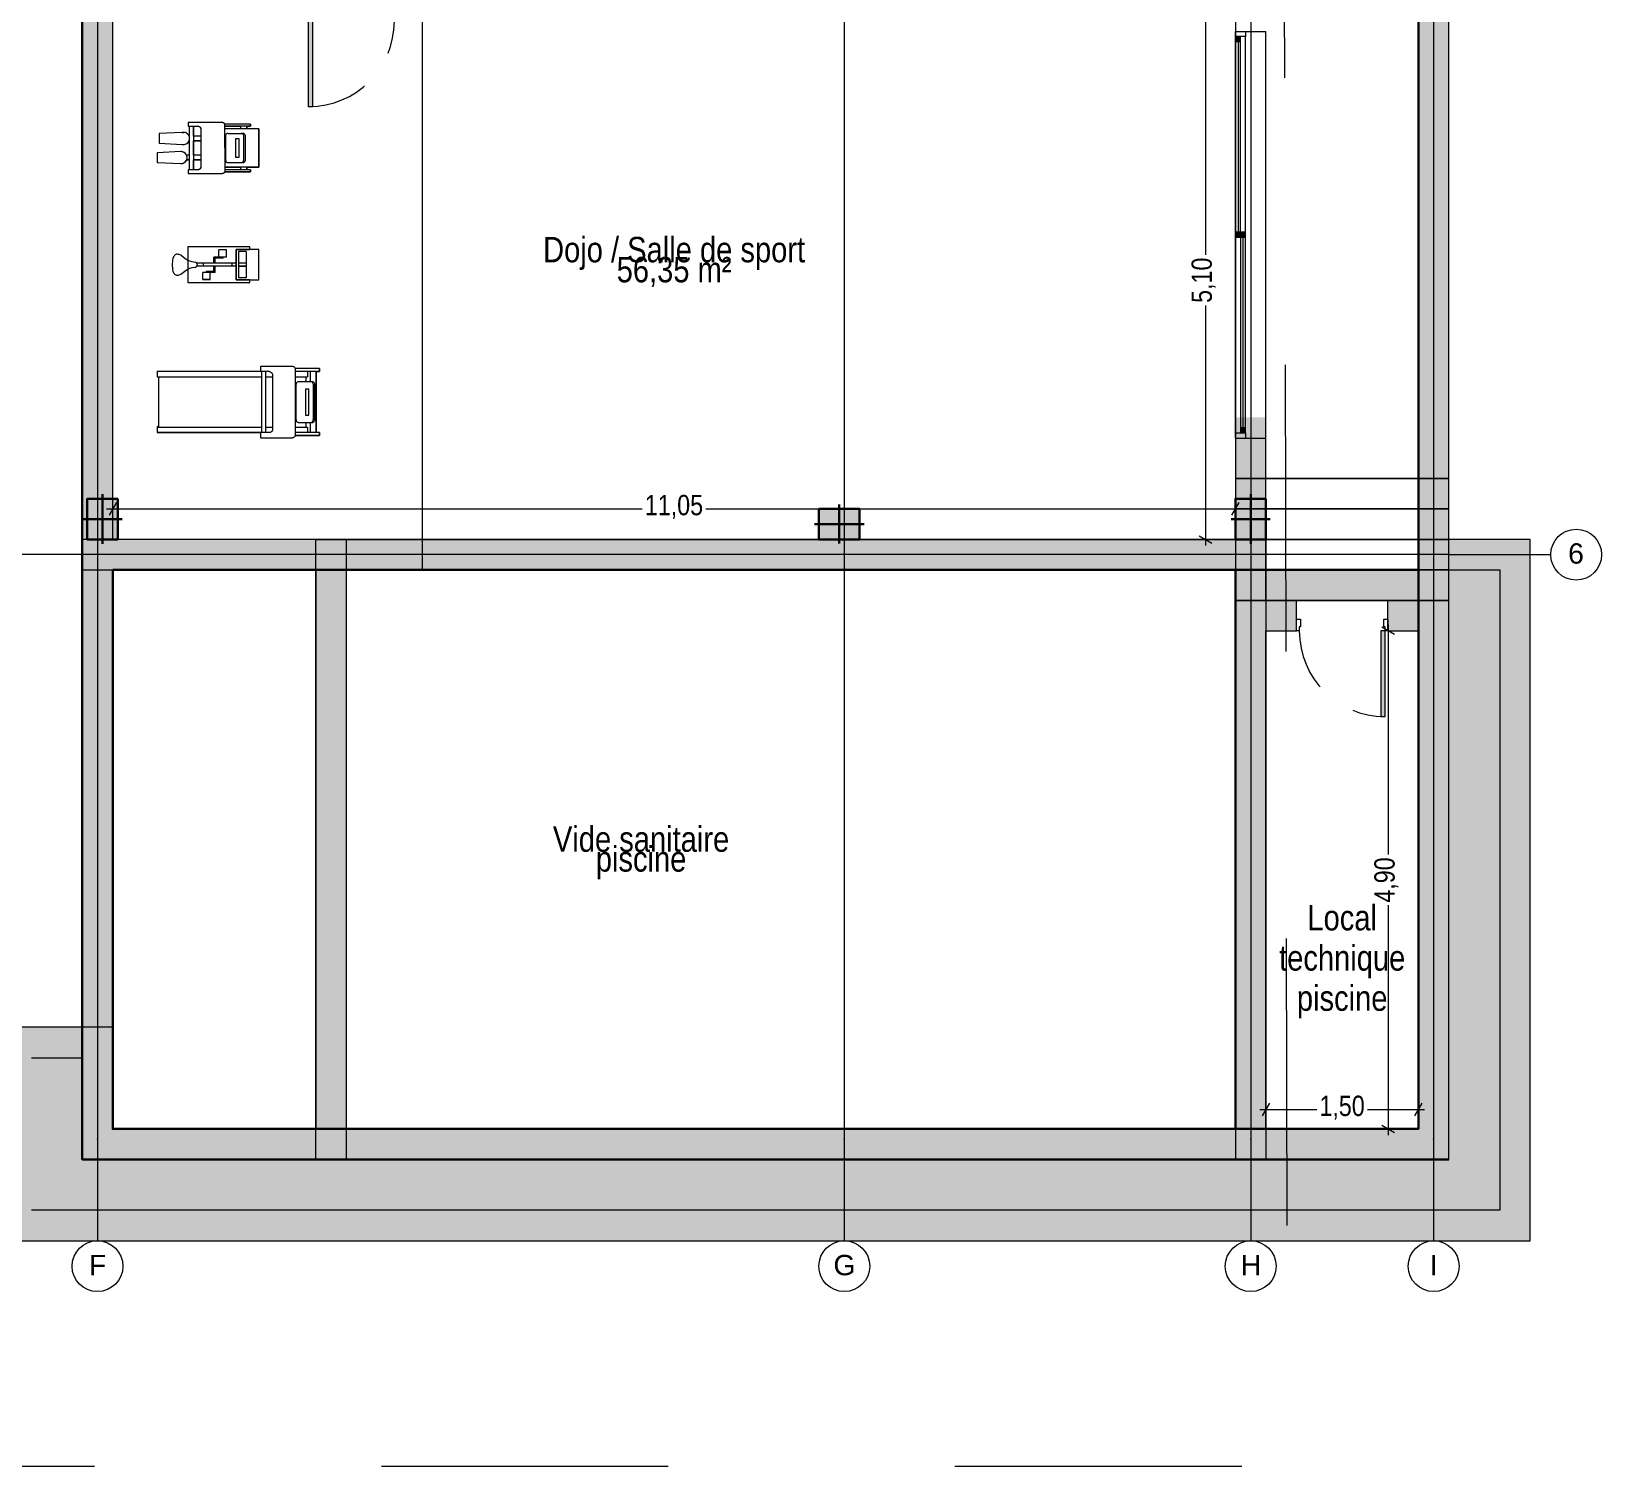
# Model space of a CAD drawing. Header units: centimetres. Extents: x -4381 to 5639, y -3920 to 4826.
# Drawn here: x 114.53 to 129.98, y 52.37 to 66.49 of the extents above; entities that cross this region are included whole.
import ezdxf

# ---------------------------------------------------------------- set-up
doc = ezdxf.new("R2010")
doc.units = ezdxf.units.CM
doc.header["$MEASUREMENT"] = 0
doc.linetypes.add('Dashed', pattern=[0.564444, 0.282222, -0.282222])
doc.linetypes.add('POINTILLE', pattern=[0.1, 0.06, -0.04])
for name, color, linetype, lineweight in [('00- Texts and Fills_Pen_No__1', 7, 'Continuous', 5), ('01- MOBILIER_Pen_No__7', 7, 'Continuous', 5), ('0_Pen_No__1', 7, 'Continuous', 5), ('Cotations_Pen_No__2', 8, 'Continuous', 5), ('Dalles_Pen_No__1', 7, 'Continuous', 5), ('FILES_Pen_No__101', 252, 'Continuous', 5), ('FILES_Pen_No__2', 8, 'Continuous', 5), ('Poteaux Hafsa', 4, 'Continuous', 30), ('Structural - Bearing_Pen_No__1', 7, 'Continuous', 5), ('Structural - Bearing_Pen_No__7', 7, 'Continuous', 5), ('Voile ha', 200, 'Continuous', 30)]:
    doc.layers.add(name, color=color, linetype=linetype, lineweight=lineweight)
for name, color, linetype, lineweight, true_color in [('0_Pen_No__58', 7, 'Continuous', 5, 0xdf0000), ('Elevator_Pen_No__161', 7, 'Continuous', 5, 0x6a6a6a), ('Structural - Bearing_Pen_No__103', 7, 'Continuous', 5, 0xffcc99)]:
    doc.layers.add(name, color=color, linetype=linetype, lineweight=lineweight, true_color=true_color)
doc.layers.add('Dalles', color=7, linetype='Continuous')
doc.layers.add('Structural - Bearing', color=7, linetype='Continuous')
doc.styles.add('GENERATED_STYLE_2', font='')
doc.styles.add('GENERATED_STYLE_3', font='arial.ttf')
doc.styles.get('GENERATED_STYLE_2').set_extended_font_data('Arial Narrow Occidental')

# ---------------------------------------------------------------- blocks, each defined once
blk = doc.blocks.new('P1')
at = {"layer": 'Poteaux Hafsa', "lineweight": 30}
blk.add_hatch(color=256, dxfattribs=at).paths.add_polyline_path([(0, 0.3), (0, 0), (0.4, 0), (0.4, 0.3)])
at = {"layer": 'Poteaux Hafsa', "color": 144, "lineweight": 30}
for p, q in [((0.2, -0.042), (0.2, 0.342)), ((0.444, 0.15), (-0.044, 0.15))]:
    blk.add_line(p, q, dxfattribs=at)
blk.add_lwpolyline([(0, 0.3), (0, 0), (0.4, 0), (0.4, 0.3)], close=True, dxfattribs=at)

msp = doc.modelspace()

# ---------------------------------------------------------------- hatches: boundary and pattern name
at = {"layer": 'Dalles', "linetype": 'Continuous', "lineweight": 5, "ltscale": 10}
for points in [[(114.23177, 56.69063), (114.23177, 54.59063), (129.28177, 54.59063), (129.28177, 61.49063), (128.18177, 61.49063), (128.18177, 55.69063), (126.68177, 55.69063), (117.63177, 55.69063), (117.33177, 55.69063), (115.33177, 55.69063), (115.33177, 56.69063)], [(126.38177, 60.89063), (128.48177, 60.89063), (128.48177, 61.19063), (126.38177, 61.19063)]]:
    msp.add_hatch(color=8, dxfattribs=at).paths.add_polyline_path(points)
at = {"layer": 'Elevator_Pen_No__161', "linetype": 'Continuous', "ltscale": 10}
for points in [[(115.05677, 64.91563), (115.30677, 64.91563), (115.30677, 65.16563), (115.05677, 65.16563)], [(115.04677, 61.21563), (115.29677, 61.21563), (115.29677, 61.46563), (115.04677, 61.46563)], [(122.40677, 61.21563), (122.65677, 61.21563), (122.65677, 61.46563), (122.40677, 61.46563)], [(126.40677, 61.21563), (126.65677, 61.21563), (126.65677, 61.46563), (126.40677, 61.46563)], [(128.20677, 61.21563), (128.45677, 61.21563), (128.45677, 61.46563), (128.20677, 61.46563)]]:
    msp.add_hatch(color=256, dxfattribs=at).paths.add_polyline_path(points)
at = {"layer": 'Structural - Bearing', "linetype": 'Continuous', "lineweight": 0, "ltscale": 10, "true_color": 0x000000}
h = msp.add_hatch(color=18, dxfattribs=at)
h.paths.add_polyline_path([(128.18177, 61.49063), (128.48177, 61.49063), (128.48177, 76.09063), (128.18177, 76.09063)])
h.paths.add_polyline_path([(128.45677, 66.61563), (128.20677, 66.61563), (128.20677, 66.86563), (128.45677, 66.86563)], flags=0)
h.paths.add_polyline_path([(128.20677, 71.91563), (128.20677, 72.16563), (128.45677, 72.16563), (128.45677, 71.91563)], flags=0)
h.paths.add_polyline_path([(128.20677, 75.81563), (128.20677, 76.06563), (128.45677, 76.06563), (128.45677, 75.81563)], flags=0)
h = msp.add_hatch(color=18, dxfattribs=at)
h.paths.add_polyline_path([(115.03177, 66.59063), (115.03177, 56.39063), (115.33177, 56.39063), (115.33177, 66.59063)])
h.paths.add_polyline_path([(115.29677, 61.21563), (115.04677, 61.21563), (115.04677, 61.46563), (115.29677, 61.46563)], flags=0)
h.paths.add_polyline_path([(115.30677, 64.91563), (115.05677, 64.91563), (115.05677, 65.16563), (115.30677, 65.16563)], flags=0)
at = {"layer": 'Structural - Bearing', "linetype": 'Continuous', "lineweight": 0, "ltscale": 10, "true_color": 0xffffff}
for points in [[(117.25977, 65.74663), (117.29977, 65.74663), (117.29977, 66.59063), (117.25977, 66.59063)], [(127.85377, 59.74663), (127.85377, 60.59063), (127.81377, 60.59063), (127.81377, 59.74663)]]:
    msp.add_hatch(color=7, dxfattribs=at).paths.add_polyline_path(points)
at = {"layer": 'Structural - Bearing', "linetype": 'Continuous', "lineweight": 0, "ltscale": 10, "true_color": 0x000000}
h = msp.add_hatch(color=18, dxfattribs=at)
h.paths.add_polyline_path([(126.38177, 55.69063), (126.68177, 55.69063), (126.68177, 62.69063), (126.38177, 62.69063)])
h.paths.add_polyline_path([(126.65677, 61.21563), (126.40677, 61.21563), (126.40677, 61.46563), (126.65677, 61.46563)], flags=0)
for points in [[(126.38177, 61.49063), (126.68177, 61.49063), (126.68177, 62.4872), (126.48177, 62.4872), (126.38177, 62.4872)], [(117.33177, 61.49063), (115.33177, 61.49063), (115.33177, 61.19063), (117.33177, 61.19063)], [(117.33177, 61.19063), (117.63177, 61.19063), (117.63177, 61.49063), (117.33177, 61.49063)], [(128.48177, 61.19063), (128.98177, 61.19063), (129.28177, 61.49063), (128.48177, 61.49063)], [(128.98177, 61.19063), (128.98177, 54.89063), (129.28177, 54.59063), (129.28177, 61.49063)], [(117.33177, 61.19063), (117.33177, 55.39063), (117.63177, 55.39063), (117.63177, 61.19063)], [(128.18177, 61.19063), (128.18177, 55.69063), (128.48177, 55.39063), (128.48177, 61.19063)], [(126.68177, 60.59063), (126.98177, 60.59063), (126.98177, 60.70563), (126.98177, 60.89063), (126.68177, 60.89063)], [(127.88177, 60.59063), (128.18177, 60.59063), (128.18177, 60.89063), (127.88177, 60.89063), (127.88177, 60.70563)], [(114.53177, 56.39063), (115.03177, 56.39063), (115.03177, 56.69063), (114.23177, 56.69063)], [(115.03177, 56.39063), (115.03177, 55.39063), (115.33177, 55.39063), (115.33177, 56.39063)], [(117.33177, 55.39063), (117.33177, 55.69063), (115.33177, 55.69063), (115.33177, 55.39063)], [(128.48177, 55.39063), (128.18177, 55.69063), (117.63177, 55.69063), (117.63177, 55.39063)], [(114.23177, 54.59063), (129.28177, 54.59063), (128.98177, 54.89063), (114.53177, 54.89063)]]:
    msp.add_hatch(color=18, dxfattribs=at).paths.add_polyline_path(points)
h = msp.add_hatch(color=18, dxfattribs=at)
h.paths.add_polyline_path([(117.63177, 61.49063), (117.63177, 61.19063), (126.38177, 61.19063), (126.38177, 61.49063)])
h.paths.add_polyline_path([(122.65677, 61.21563), (122.40677, 61.21563), (122.40677, 61.46563), (122.65677, 61.46563)], flags=0)
h = msp.add_hatch(color=18, dxfattribs=at)
h.paths.add_polyline_path([(128.18177, 61.19063), (128.48177, 61.19063), (128.48177, 61.49063), (128.18177, 61.49063)])
h.paths.add_polyline_path([(128.45677, 61.21563), (128.20677, 61.21563), (128.20677, 61.46563), (128.45677, 61.46563)], flags=0)
at = {"layer": 'Structural - Bearing_Pen_No__103', "linetype": 'Continuous', "ltscale": 10}
for points in [[(126.38177, 66.4372), (126.38177, 66.3872), (126.43177, 66.3872), (126.43177, 66.4372)], [(126.43177, 64.4622), (126.43177, 64.5122), (126.38177, 64.5122), (126.38177, 64.4622)], [(126.43177, 64.5122), (126.43177, 64.4622), (126.48177, 64.4622), (126.48177, 64.5122)], [(126.48177, 62.5372), (126.48177, 62.5872), (126.43177, 62.5872), (126.43177, 62.5372)]]:
    msp.add_hatch(color=256, dxfattribs=at).paths.add_polyline_path(points)

# ---------------------------------------------------------------- linework, layer by layer
at = {"layer": '01- MOBILIER_Pen_No__7', "linetype": 'Continuous', "ltscale": 10}
for p, q in [((116.40592, 65.59057), (116.07431, 65.59051)), ((116.40592, 65.59057), (116.07431, 65.59051)), ((116.07431, 65.59051), (116.07432, 65.5548)), ((116.07431, 65.59051), (116.07432, 65.5548)), ((116.07432, 65.5548), (116.16758, 65.55481)), ((116.07432, 65.5548), (116.08468, 65.5548)), ((116.08468, 65.5548), (116.0847, 65.45991)), ((116.08468, 65.5548), (116.08475, 65.12623)), ((116.12615, 65.45838), (116.12613, 65.55481)), ((116.12613, 65.55481), (116.16758, 65.55481)), ((116.12613, 65.55481), (116.1262, 65.12624)), ((116.16758, 65.55481), (116.17295, 65.55449)), ((116.17295, 65.55449), (116.17822, 65.55352)), ((116.17822, 65.55352), (116.1833, 65.55188)), ((116.1833, 65.55188), (116.18803, 65.54953)), ((116.18803, 65.54953), (116.19218, 65.54649)), ((116.19218, 65.54649), (116.19555, 65.54274)), ((116.19555, 65.54274), (116.19785, 65.53828)), ((116.19785, 65.53828), (116.19867, 65.53339)), ((116.19867, 65.53339), (116.19868, 65.45839)), ((116.19867, 65.53339), (116.19874, 65.14768)), ((116.41048, 65.59034), (116.40592, 65.59057)), ((116.41498, 65.58964), (116.41048, 65.59034)), ((116.41885, 65.58863), (116.41498, 65.58964)), ((116.42258, 65.58723), (116.41885, 65.58863)), ((116.42633, 65.5853), (116.42258, 65.58723)), ((116.42992, 65.58276), (116.42633, 65.5853)), ((116.43292, 65.57976), (116.42992, 65.58276)), ((116.43523, 65.57629), (116.43292, 65.57976)), ((116.68701, 65.57633), (116.43523, 65.57629)), ((116.68701, 65.57633), (116.43523, 65.57629)), ((116.43704, 65.37986), (116.43701, 65.56914)), ((116.43708, 65.112), (116.43701, 65.56914)), ((116.68701, 65.5549), (116.43701, 65.55486)), ((116.43701, 65.55486), (116.58831, 65.55488)), ((116.43701, 65.52914), (116.43701, 65.55486)), ((116.69693, 65.52919), (116.43701, 65.52914)), ((116.58831, 65.52917), (116.43701, 65.52914)), ((116.58831, 65.55488), (116.58831, 65.52917)), ((116.58831, 65.55488), (116.58831, 65.52917)), ((116.65048, 65.55489), (116.68701, 65.5549)), ((116.65049, 65.52918), (116.65048, 65.55489)), ((116.65048, 65.55489), (116.65049, 65.52918)), ((116.76862, 65.5292), (116.65049, 65.52918)), ((116.68701, 65.5549), (116.68701, 65.57633)), ((116.68701, 65.57633), (116.68701, 65.5549)), ((116.71403, 65.52919), (116.69693, 65.52919)), ((116.72955, 65.52919), (116.71403, 65.52919)), ((116.743, 65.52919), (116.72955, 65.52919)), ((116.75393, 65.5292), (116.743, 65.52919)), ((116.762, 65.5292), (116.75393, 65.5292)), ((116.76695, 65.5292), (116.762, 65.5292)), ((116.76862, 65.5292), (116.76695, 65.5292)), ((116.76868, 65.15206), (116.76862, 65.5292)), ((116.76862, 65.5292), (116.76868, 65.15206)), ((116.01588, 65.49411), (115.7899, 65.4819)), ((116.01588, 65.49411), (115.7899, 65.4819)), ((115.7899, 65.4819), (115.78992, 65.38761)), ((115.7899, 65.4819), (115.78992, 65.38761)), ((115.78992, 65.38761), (116.0159, 65.37547)), ((115.78992, 65.38761), (116.0159, 65.37547)), ((116.02792, 65.49411), (116.01588, 65.49411)), ((116.01588, 65.49411), (116.0207, 65.49411)), ((116.0159, 65.37547), (116.02794, 65.37547)), ((116.0159, 65.37547), (116.02072, 65.37547)), ((116.0207, 65.49411), (116.02792, 65.49411)), ((116.02072, 65.37547), (116.02794, 65.37547)), ((116.03746, 65.49342), (116.02792, 65.49411)), ((116.02794, 65.37547), (116.03678, 65.37606)), ((116.03678, 65.37606), (116.04535, 65.37781)), ((116.04676, 65.49137), (116.03746, 65.49342)), ((116.04535, 65.37781), (116.05359, 65.38067)), ((116.0546, 65.48847), (116.04676, 65.49137)), ((116.05359, 65.38067), (116.06129, 65.38458)), ((116.06193, 65.48462), (116.0546, 65.48847)), ((116.06129, 65.38458), (116.06855, 65.38962)), ((116.069, 65.47959), (116.06193, 65.48462)), ((116.06855, 65.38962), (116.07493, 65.39557)), ((116.07522, 65.47371), (116.069, 65.47959)), ((116.07493, 65.39557), (116.08033, 65.40227)), ((116.08048, 65.4671), (116.07522, 65.47371)), ((116.08033, 65.40227), (116.08465, 65.40958)), ((116.0847, 65.45991), (116.08048, 65.4671)), ((116.0847, 65.45837), (116.08464, 65.45837)), ((116.08465, 65.41123), (116.0847, 65.41123)), ((116.0847, 65.41123), (116.08465, 65.41123)), ((116.08465, 65.40958), (116.08473, 65.2698)), ((116.19868, 65.45839), (116.12615, 65.45838)), ((116.19868, 65.45839), (116.12615, 65.45838)), ((116.12615, 65.41124), (116.19869, 65.41125)), ((116.12615, 65.41124), (116.19869, 65.41125)), ((116.19869, 65.41125), (116.12615, 65.41124)), ((116.12618, 65.26981), (116.12615, 65.41124)), ((116.19869, 65.41125), (116.19872, 65.26982)), ((116.44096, 65.37986), (116.43704, 65.37986)), ((116.44222, 65.37986), (116.44096, 65.37986)), ((116.44221, 65.462), (116.44225, 65.21915)), ((116.46913, 65.48344), (116.61031, 65.48346)), ((116.57498, 65.43128), (116.54059, 65.43128)), ((116.54059, 65.43128), (116.54059, 65.43128)), ((116.5411, 65.43128), (116.54062, 65.2499)), ((116.5755, 65.43128), (116.5411, 65.43128)), ((116.5755, 65.43128), (116.57498, 65.43128)), ((116.57553, 65.24991), (116.5755, 65.43128)), ((116.62173, 65.21917), (116.62169, 65.46203)), ((116.63728, 65.21918), (116.63724, 65.46203)), ((116.001, 65.30554), (115.76866, 65.29332)), ((116.001, 65.30554), (115.76866, 65.29332)), ((115.76866, 65.29332), (115.76868, 65.19903)), ((115.76866, 65.29332), (115.76868, 65.19903)), ((116.01035, 65.3049), (116.001, 65.30554)), ((116.01949, 65.30301), (116.01035, 65.3049)), ((116.02821, 65.2999), (116.01949, 65.30301)), ((116.03634, 65.29565), (116.02821, 65.2999)), ((116.04367, 65.29039), (116.03634, 65.29565)), ((116.05009, 65.28422), (116.04367, 65.29039)), ((116.05546, 65.27729), (116.05009, 65.28422)), ((116.0501, 65.20822), (116.05547, 65.21516)), ((116.05981, 65.2698), (116.05546, 65.27729)), ((116.05547, 65.21516), (116.05982, 65.22265)), ((116.08473, 65.2698), (116.05981, 65.2698)), ((116.08473, 65.2698), (116.05981, 65.2698)), ((116.05982, 65.22265), (116.08473, 65.22266)), ((116.08473, 65.22266), (116.05982, 65.22265)), ((116.08473, 65.22266), (116.08475, 65.12623)), ((116.19872, 65.26982), (116.12618, 65.26981)), ((116.19872, 65.26982), (116.12618, 65.26981)), ((116.12618, 65.22266), (116.19872, 65.22268)), ((116.19872, 65.22268), (116.12618, 65.22266)), ((116.1262, 65.12624), (116.12618, 65.22266)), ((116.19872, 65.22268), (116.19874, 65.14768)), ((116.44098, 65.30843), (116.43705, 65.30843)), ((116.43705, 65.30843), (116.44071, 65.30843)), ((116.43708, 65.112), (116.43705, 65.30843)), ((116.44071, 65.30843), (116.44223, 65.30843)), ((116.44223, 65.30843), (116.44098, 65.30843)), ((116.54062, 65.2499), (116.57501, 65.24991)), ((116.57553, 65.24991), (116.57501, 65.24991)), ((115.76868, 65.19903), (116.00102, 65.18689)), ((115.76868, 65.19903), (116.00102, 65.18689)), ((116.00102, 65.18689), (116.01034, 65.18753)), ((116.01034, 65.18753), (116.01951, 65.18943)), ((116.01951, 65.18943), (116.02823, 65.19254)), ((116.02823, 65.19254), (116.03636, 65.19679)), ((116.03636, 65.19679), (116.04369, 65.20205)), ((116.04369, 65.20205), (116.0501, 65.20822)), ((116.16765, 65.12624), (116.07439, 65.12623)), ((116.08475, 65.12623), (116.07439, 65.12623)), ((116.07439, 65.12623), (116.07439, 65.09051)), ((116.07439, 65.12623), (116.07439, 65.09051)), ((116.07439, 65.09051), (116.406, 65.09057)), ((116.07439, 65.09051), (116.406, 65.09057)), ((116.07439, 65.09051), (116.406, 65.09057)), ((116.16765, 65.12624), (116.1262, 65.12624)), ((116.17275, 65.12653), (116.16765, 65.12624)), ((116.17777, 65.12741), (116.17275, 65.12653)), ((116.18263, 65.1289), (116.17777, 65.12741)), ((116.1872, 65.13101), (116.18263, 65.1289)), ((116.19166, 65.13406), (116.1872, 65.13101)), ((116.19531, 65.1379), (116.19166, 65.13406)), ((116.19783, 65.14255), (116.19531, 65.1379)), ((116.19874, 65.14768), (116.19783, 65.14255)), ((116.406, 65.09057), (116.41029, 65.09077)), ((116.41029, 65.09077), (116.41453, 65.09139)), ((116.41453, 65.09139), (116.41858, 65.0924)), ((116.41858, 65.0924), (116.42266, 65.09391)), ((116.42266, 65.09391), (116.42645, 65.09586)), ((116.42645, 65.09586), (116.42988, 65.09828)), ((116.42988, 65.09828), (116.43295, 65.10132)), ((116.43295, 65.10132), (116.43531, 65.10486)), ((116.43531, 65.10486), (116.68709, 65.1049)), ((116.68709, 65.1049), (116.43531, 65.10486)), ((116.76868, 65.15206), (116.43708, 65.152)), ((116.43708, 65.152), (116.58837, 65.15203)), ((116.43708, 65.12629), (116.43708, 65.152)), ((116.68708, 65.12633), (116.43708, 65.12629)), ((116.58838, 65.12631), (116.43708, 65.12629)), ((116.46917, 65.19772), (116.61036, 65.19774)), ((116.58837, 65.15203), (116.58838, 65.12631)), ((116.58837, 65.15203), (116.58838, 65.12631)), ((116.65055, 65.15204), (116.76868, 65.15206)), ((116.65055, 65.12632), (116.65055, 65.15204)), ((116.65055, 65.15204), (116.65055, 65.12632)), ((116.68708, 65.12633), (116.65055, 65.12632)), ((116.68709, 65.1049), (116.68708, 65.12633)), ((116.68708, 65.12633), (116.68709, 65.1049)), ((115.94636, 64.28915), (115.94048, 64.284)), ((115.95323, 64.29295), (115.94636, 64.28915)), ((115.9587, 64.29464), (115.95323, 64.29295)), ((115.96437, 64.29549), (115.9587, 64.29464)), ((115.97011, 64.29546), (115.96437, 64.29549)), ((115.97812, 64.29427), (115.97011, 64.29546)), ((115.98588, 64.29201), (115.97812, 64.29427)), ((116.0012, 64.28463), (115.98588, 64.29201)), ((116.02847, 64.26369), (116.0012, 64.28463)), ((116.68135, 64.36719), (116.0699, 64.36709)), ((116.0699, 64.36709), (116.06995, 64.01709)), ((116.45048, 64.33715), (116.3779, 64.33714)), ((116.37791, 64.26714), (116.3779, 64.33714)), ((116.45049, 64.26715), (116.45048, 64.33715)), ((116.76868, 64.3422), (116.54623, 64.34217)), ((116.54623, 64.34217), (116.68135, 64.34219)), ((116.54628, 64.04217), (116.54623, 64.34217)), ((116.54623, 64.34217), (116.54628, 64.04217)), ((116.64376, 64.32218), (116.57098, 64.32217)), ((116.57098, 64.32217), (116.57102, 64.06217)), ((116.64376, 64.32218), (116.6438, 64.06218)), ((116.68135, 64.34219), (116.68135, 64.36719)), ((116.76873, 64.0422), (116.76868, 64.3422)), ((115.92125, 64.23647), (115.91871, 64.19206)), ((115.91871, 64.19206), (115.92126, 64.14765)), ((115.92497, 64.2538), (115.92125, 64.23647)), ((115.92126, 64.14765), (115.92499, 64.13032)), ((115.93127, 64.2704), (115.92497, 64.2538)), ((115.92499, 64.13032), (115.9313, 64.11373)), ((115.93537, 64.27753), (115.93127, 64.2704)), ((115.94048, 64.284), (115.93537, 64.27753)), ((116.05388, 64.24461), (116.02847, 64.26369)), ((116.0285, 64.12047), (116.0539, 64.13956)), ((116.0822, 64.22999), (116.05388, 64.24461)), ((116.0539, 64.13956), (116.08221, 64.15419)), ((116.11261, 64.22025), (116.0822, 64.22999)), ((116.08221, 64.15419), (116.11262, 64.16394)), ((116.14426, 64.21566), (116.11261, 64.22025)), ((116.11262, 64.16394), (116.14427, 64.16855)), ((116.14842, 64.21464), (116.14426, 64.21566)), ((116.14427, 64.16855), (116.14843, 64.16957)), ((116.15234, 64.21291), (116.14842, 64.21464)), ((116.14843, 64.16957), (116.15234, 64.17129)), ((116.15588, 64.21054), (116.15234, 64.21291)), ((116.15234, 64.17129), (116.15589, 64.17366)), ((116.15895, 64.2076), (116.15588, 64.21054)), ((116.15589, 64.17366), (116.15895, 64.17661)), ((116.16144, 64.20417), (116.15895, 64.2076)), ((116.15895, 64.17661), (116.16144, 64.18004)), ((116.54626, 64.20717), (116.16005, 64.2071)), ((116.54626, 64.17717), (116.16006, 64.1771)), ((116.16327, 64.20036), (116.16144, 64.20417)), ((116.16144, 64.18004), (116.16328, 64.18385)), ((116.1644, 64.1963), (116.16327, 64.20036)), ((116.16328, 64.18385), (116.1644, 64.18791)), ((116.16478, 64.1921), (116.1644, 64.1963)), ((116.1644, 64.18791), (116.16478, 64.1921)), ((116.22196, 64.20711), (116.22196, 64.17711)), ((116.45049, 64.26715), (116.32828, 64.26713)), ((116.32828, 64.25713), (116.32828, 64.26713)), ((116.41887, 64.25715), (116.32828, 64.25713)), ((116.32829, 64.20713), (116.32828, 64.25713)), ((116.32831, 64.12713), (116.3283, 64.17713)), ((116.34172, 64.20713), (116.34172, 64.25713)), ((116.34174, 64.12713), (116.34173, 64.17713)), ((116.41887, 64.25715), (116.41887, 64.26715)), ((116.50578, 64.20716), (116.50579, 64.17716)), ((116.64378, 64.20718), (116.571, 64.20717)), ((116.571, 64.17717), (116.64378, 64.17718)), ((116.64378, 64.17718), (116.571, 64.17717)), ((116.64378, 64.20718), (116.64378, 64.17718)), ((115.9313, 64.11373), (115.9354, 64.1066)), ((115.9354, 64.1066), (115.94051, 64.10014)), ((115.94051, 64.10014), (115.94639, 64.09499)), ((115.94639, 64.09499), (115.95326, 64.09119)), ((115.95326, 64.09119), (115.95874, 64.0895)), ((115.95874, 64.0895), (115.96441, 64.08865)), ((115.96441, 64.08865), (115.97015, 64.08868)), ((115.97015, 64.08868), (115.97815, 64.08987)), ((115.97815, 64.08987), (115.98592, 64.09214)), ((115.98592, 64.09214), (116.00123, 64.09952)), ((116.00123, 64.09952), (116.0285, 64.12047)), ((116.06995, 64.01709), (116.68141, 64.01719)), ((116.34174, 64.11713), (116.21953, 64.11711)), ((116.21954, 64.04711), (116.21953, 64.11711)), ((116.21954, 64.04711), (116.29212, 64.04712)), ((116.29212, 64.04712), (116.21954, 64.04711)), ((116.34174, 64.12713), (116.25115, 64.12712)), ((116.25115, 64.12712), (116.25116, 64.11712)), ((116.29212, 64.04712), (116.29211, 64.11713)), ((116.29212, 64.04712), (116.29211, 64.11713)), ((116.34174, 64.11713), (116.34174, 64.12713)), ((116.54628, 64.04217), (116.76873, 64.0422)), ((116.6814, 64.04219), (116.54628, 64.04217)), ((116.6438, 64.06218), (116.57102, 64.06217)), ((116.68141, 64.01719), (116.6814, 64.04219)), ((116.87391, 63.14064), (115.76859, 63.14046)), ((116.78509, 63.14063), (115.76859, 63.14046)), ((115.76859, 63.14046), (115.7686, 63.09046)), ((115.76859, 63.14046), (115.7686, 63.09046)), ((115.7686, 63.09046), (116.79496, 63.09063)), ((115.7686, 63.09046), (115.7839, 63.09046)), ((115.7839, 63.09046), (115.78398, 62.59046)), ((115.7839, 63.09046), (115.78398, 62.59046)), ((117.10088, 63.19068), (116.78508, 63.19063)), ((117.10088, 63.19068), (116.78508, 63.19063)), ((116.78508, 63.19063), (116.78509, 63.14063)), ((116.78508, 63.19063), (116.78509, 63.14063)), ((116.79495, 63.14063), (116.79505, 62.54063)), ((116.83443, 63.14063), (116.83453, 62.54064)), ((116.83444, 63.09064), (116.90352, 63.09065)), ((116.87391, 63.14064), (116.87905, 63.14019)), ((116.87905, 63.14019), (116.88403, 63.13883)), ((116.88403, 63.13883), (116.88871, 63.13662)), ((116.88871, 63.13662), (116.89294, 63.13363)), ((116.89294, 63.13363), (116.89659, 63.12993)), ((116.89659, 63.12993), (116.89955, 63.12565)), ((116.89955, 63.12565), (116.90173, 63.12091)), ((116.90173, 63.12091), (116.90307, 63.11586)), ((116.90307, 63.11586), (116.90352, 63.11065)), ((116.90352, 63.11065), (116.90361, 62.57065)), ((117.10604, 63.19017), (117.10088, 63.19068)), ((117.10602, 63.19022), (117.10088, 63.19068)), ((117.11101, 63.18887), (117.10602, 63.19022)), ((117.11104, 63.18877), (117.10604, 63.19017)), ((117.11569, 63.18666), (117.11101, 63.18887)), ((117.11573, 63.18652), (117.11104, 63.18877)), ((117.11991, 63.18366), (117.11569, 63.18666)), ((117.11996, 63.18348), (117.11573, 63.18652)), ((117.12356, 63.17997), (117.11991, 63.18366)), ((117.12362, 63.17976), (117.11996, 63.18348)), ((117.12652, 63.17568), (117.12356, 63.17997)), ((117.12658, 63.17545), (117.12362, 63.17976)), ((117.12871, 63.17094), (117.12652, 63.17568)), ((117.12878, 63.17068), (117.12658, 63.17545)), ((117.13004, 63.16589), (117.12871, 63.17094)), ((117.36858, 63.17072), (117.12878, 63.17068)), ((117.36858, 63.17072), (117.12878, 63.17068)), ((117.13049, 63.16068), (117.13004, 63.16589)), ((117.1306, 62.52068), (117.13049, 63.16068)), ((117.36859, 63.14072), (117.1305, 63.14068)), ((117.1305, 63.09068), (117.24893, 63.0907)), ((117.23362, 63.0907), (117.23363, 63.0407)), ((117.24892, 63.1407), (117.24893, 63.0907)), ((117.27458, 63.14071), (117.2746, 63.04071)), ((117.33389, 62.54072), (117.3338, 63.14072)), ((117.3338, 63.14072), (117.36859, 63.14072)), ((117.3338, 63.14072), (117.33389, 62.54072)), ((117.36859, 63.14072), (117.36858, 63.17072)), ((117.36858, 63.17072), (117.36859, 63.14072)), ((117.13584, 63.01589), (117.13545, 63.01068)), ((117.13545, 63.01068), (117.13551, 62.67068)), ((117.137, 63.02095), (117.13584, 63.01589)), ((117.13889, 63.02569), (117.137, 63.02095)), ((117.14145, 63.02997), (117.13889, 63.02569)), ((117.14461, 63.03367), (117.14145, 63.02997)), ((117.14827, 63.03667), (117.14461, 63.03367)), ((117.15232, 63.03888), (117.14827, 63.03667)), ((117.15664, 63.04023), (117.15232, 63.03888)), ((117.16109, 63.04069), (117.15664, 63.04023)), ((117.29555, 63.04071), (117.16109, 63.04069)), ((117.2619, 62.96767), (117.22915, 62.96766)), ((117.22915, 62.96766), (117.22919, 62.71374)), ((117.26244, 62.71374), (117.2619, 62.96767)), ((117.26244, 62.71374), (117.2624, 62.96767)), ((117.28519, 63.04025), (117.28074, 63.04071)), ((117.28951, 63.0389), (117.28519, 63.04025)), ((117.29356, 63.03669), (117.28951, 63.0389)), ((117.29722, 63.03369), (117.29356, 63.03669)), ((117.3, 63.04026), (117.29555, 63.04071)), ((117.30039, 63.03), (117.29722, 63.03369)), ((117.30432, 63.0389), (117.3, 63.04026)), ((117.30295, 63.02571), (117.30039, 63.03)), ((117.30484, 63.02097), (117.30295, 63.02571)), ((117.30837, 63.03669), (117.30432, 63.0389)), ((117.306, 63.01592), (117.30484, 63.02097)), ((117.30639, 63.01071), (117.306, 63.01592)), ((117.30644, 62.67071), (117.30639, 63.01071)), ((117.31203, 63.03369), (117.30837, 63.03669)), ((117.31519, 63.03), (117.31203, 63.03369)), ((117.31775, 63.02571), (117.31519, 63.03)), ((117.31964, 63.02098), (117.31775, 63.02571)), ((117.3208, 63.01592), (117.31964, 63.02098)), ((117.32119, 63.01071), (117.3208, 63.01592)), ((117.32125, 62.67071), (117.32119, 63.01071)), ((115.76868, 62.60196), (115.76868, 62.59565)), ((115.7726, 62.60196), (115.76868, 62.60196)), ((115.76868, 62.59565), (115.7726, 62.59565)), ((116.79504, 62.59063), (115.76868, 62.59046)), ((115.78398, 62.59046), (115.76868, 62.59046)), ((115.76868, 62.59046), (115.76869, 62.54046)), ((115.76868, 62.59046), (115.76869, 62.54046)), ((115.7726, 62.59565), (115.7726, 62.60196)), ((116.9036, 62.59065), (116.83452, 62.59064)), ((117.24901, 62.5907), (117.13059, 62.59068)), ((117.13551, 62.67068), (117.1359, 62.66548)), ((117.1359, 62.66548), (117.13706, 62.66042)), ((117.13706, 62.66042), (117.13895, 62.65569)), ((117.13895, 62.65569), (117.14151, 62.6514)), ((117.14151, 62.6514), (117.14467, 62.6477)), ((117.14467, 62.6477), (117.14833, 62.64471)), ((117.14833, 62.64471), (117.15238, 62.6425)), ((117.15238, 62.6425), (117.1567, 62.64114)), ((117.1567, 62.64114), (117.16115, 62.64069)), ((117.16115, 62.64069), (117.29561, 62.64071)), ((117.22919, 62.71374), (117.26244, 62.71374)), ((117.2337, 62.6407), (117.23371, 62.5907)), ((117.24901, 62.5907), (117.24902, 62.5407)), ((117.27467, 62.64071), (117.27468, 62.54071)), ((117.28081, 62.64071), (117.28526, 62.64116)), ((117.28526, 62.64116), (117.28958, 62.64252)), ((117.28958, 62.64252), (117.29363, 62.64473)), ((117.29363, 62.64473), (117.29729, 62.64773)), ((117.29561, 62.64071), (117.30006, 62.64117)), ((117.29729, 62.64773), (117.30045, 62.65143)), ((117.30006, 62.64117), (117.30438, 62.64252)), ((117.30045, 62.65143), (117.30301, 62.65571)), ((117.30301, 62.65571), (117.3049, 62.66045)), ((117.30438, 62.64252), (117.30843, 62.64473)), ((117.3049, 62.66045), (117.30605, 62.6655)), ((117.30605, 62.6655), (117.30644, 62.67071)), ((117.30843, 62.64473), (117.31209, 62.64773)), ((117.31209, 62.64773), (117.31525, 62.65143)), ((117.31525, 62.65143), (117.31781, 62.65571)), ((117.31781, 62.65571), (117.3197, 62.66045)), ((117.3197, 62.66045), (117.32086, 62.66551)), ((117.32086, 62.66551), (117.32125, 62.67071)), ((116.874, 62.54064), (115.76869, 62.54046)), ((115.76869, 62.54046), (116.78518, 62.54063)), ((116.78518, 62.54063), (116.78519, 62.49063)), ((116.78518, 62.54063), (116.78519, 62.49063)), ((116.78519, 62.49063), (117.101, 62.49068)), ((116.78519, 62.49063), (117.101, 62.49068)), ((116.87914, 62.5411), (116.874, 62.54064)), ((116.88413, 62.54245), (116.87914, 62.5411)), ((116.88881, 62.54466), (116.88413, 62.54245)), ((116.89303, 62.54766), (116.88881, 62.54466)), ((116.89668, 62.55136), (116.89303, 62.54766)), ((116.89964, 62.55565), (116.89668, 62.55136)), ((116.90182, 62.56039), (116.89964, 62.55565)), ((116.90316, 62.56544), (116.90182, 62.56039)), ((116.90361, 62.57065), (116.90316, 62.56544)), ((117.101, 62.49068), (117.10612, 62.49118)), ((117.101, 62.49068), (117.10614, 62.49114)), ((117.10612, 62.49118), (117.11109, 62.49257)), ((117.10614, 62.49114), (117.11112, 62.49249)), ((117.11109, 62.49257), (117.11575, 62.49479)), ((117.11112, 62.49249), (117.1158, 62.4947)), ((117.11575, 62.49479), (117.11996, 62.49778)), ((117.1158, 62.4947), (117.12003, 62.4977)), ((117.11996, 62.49778), (117.12362, 62.50146)), ((117.12003, 62.4977), (117.12368, 62.5014)), ((117.12362, 62.50146), (117.12659, 62.50572)), ((117.12368, 62.5014), (117.12663, 62.50568)), ((117.12659, 62.50572), (117.12881, 62.51042)), ((117.12663, 62.50568), (117.12881, 62.51042)), ((117.12881, 62.51042), (117.13015, 62.51547)), ((117.12881, 62.51042), (117.36869, 62.51072)), ((117.36869, 62.51072), (117.12888, 62.51068)), ((117.13015, 62.51547), (117.1306, 62.52068)), ((117.36869, 62.54072), (117.1306, 62.54068)), ((117.36869, 62.54072), (117.33389, 62.54072)), ((117.36869, 62.51072), (117.36869, 62.54072)), ((117.36869, 62.54072), (117.36869, 62.51072))]:
    msp.add_line(p, q, dxfattribs=at)
for centre, major_axis, ratio, start_param, end_param in [((116.16758, 65.53339), (0.03109, 0.00001), 0.68928647, 0, 1.57079633), ((116.40592, 65.56914), (0.03109, 0.00001), 0.68928647, 0, 1.57079633), ((116.02793, 65.43479), (0.06265, 0.00001), 0.9468447, 0.43696056, 1.57079633), ((116.02793, 65.43479), (0.06265, 0.00001), 0.9468447, 4.71238898, 5.84622475), ((116.46913, 65.46201), (0.02692, 0), 0.79591946, 1.57079633, 3.14159265), ((116.59477, 65.46203), (0.02692, 0), 0.79591946, 0, 1.57079633), ((116.61032, 65.46203), (0.02692, 0), 0.79591946, 0, 1.57079633), ((116.00101, 65.24622), (0.06392, 0.00001), 0.92802595, 4.71238898, 7.85398163), ((116.46917, 65.21915), (0.02692, 0), 0.79591946, 3.14159265, 4.71238898), ((116.59481, 65.21917), (0.02692, 0), 0.79591946, 4.71238898, 6.28318531), ((116.61036, 65.21917), (0.02692, 0), 0.79591946, 4.71238898, 6.28318531), ((116.16765, 65.14767), (0.03109, 0.00001), 0.68928647, 4.71238898, 6.28318531), ((116.406, 65.112), (0.03109, 0.00001), 0.68928647, 4.71238898, 6.28318531)]:
    msp.add_ellipse(centre, major_axis=major_axis, ratio=ratio, start_param=start_param, end_param=end_param, dxfattribs=at)
at = {"layer": '0_Pen_No__1', "linetype": 'Continuous', "ltscale": 10}
for p, q in [((126.38177, 66.4872), (126.48177, 66.4872)), ((126.48177, 66.4872), (126.68177, 66.4872)), ((126.38177, 62.4872), (126.48177, 62.4872)), ((126.48177, 62.4872), (126.68177, 62.4872)), ((126.98177, 60.70563), (126.98177, 60.89063)), ((127.88177, 60.70563), (127.88177, 60.89063)), ((126.98177, 60.59063), (126.98177, 60.70563)), ((127.88177, 60.59063), (127.88177, 60.70563))]:
    msp.add_line(p, q, dxfattribs=at)
at = {"layer": '0_Pen_No__58', "linetype": 'Dashed', "ltscale": 10, "flags": 128}
msp.add_lwpolyline([(126.83423, 80.14172), (126.89262, 52.36962), (101.94498, 52.36962), (101.9446, 78.29063), (111.4543, 80.14172)], dxfattribs=at)
at = {"layer": 'Cotations_Pen_No__2', "linetype": 'Continuous', "ltscale": 10}
for p, q in [((126.08615, 66.59063), (126.08615, 64.2895)), ((126.08615, 63.79175), (126.08615, 61.49063)), ((115.36785, 61.85313), (115.29569, 61.72813)), ((126.34569, 61.72813), (126.41785, 61.85313)), ((115.27065, 61.79063), (115.33177, 61.79063)), ((115.33177, 61.79063), (120.54389, 61.79063)), ((121.16965, 61.79063), (126.38177, 61.79063)), ((126.38177, 61.79063), (126.4429, 61.79063)), ((126.02365, 61.52671), (126.14865, 61.45454)), ((126.08615, 61.49063), (126.08615, 61.4295)), ((127.94776, 60.55454), (127.82276, 60.62671)), ((127.88526, 60.65175), (127.88526, 60.59063)), ((127.88526, 60.59063), (127.88526, 58.3895)), ((127.88526, 57.89175), (127.88526, 55.69063)), ((126.71785, 55.94342), (126.64569, 55.81842)), ((128.14569, 55.81842), (128.21785, 55.94342)), ((126.62065, 55.88092), (126.68177, 55.88092)), ((126.68177, 55.88092), (127.18289, 55.88092)), ((127.68065, 55.88092), (128.18177, 55.88092)), ((128.18177, 55.88092), (128.2429, 55.88092)), ((127.82276, 55.72671), (127.94776, 55.65454)), ((127.88526, 55.69063), (127.88526, 55.6295))]:
    msp.add_line(p, q, dxfattribs=at)
at = {"layer": 'Dalles_Pen_No__1', "linetype": 'Continuous', "ltscale": 10, "flags": 128}
for points in [[(93.94478, 76.09063), (93.94478, 65.49063), (100.08177, 65.49063), (100.08177, 73.49063), (102.08177, 73.49063), (102.08177, 66.59063), (115.03177, 66.59063), (115.03177, 61.19063), (118.38177, 61.19063), (118.38177, 66.59063), (126.38177, 66.59063), (126.38177, 62.09063), (128.48177, 62.09063), (128.48177, 76.09063)], [(118.38177, 66.59063), (126.38177, 66.59063), (126.38177, 61.19063), (118.38177, 61.19063)], [(126.38177, 61.79063), (128.48177, 61.79063), (128.48177, 62.09063), (126.38177, 62.09063)], [(126.38177, 61.49063), (128.48177, 61.49063), (128.48177, 61.79063), (126.38177, 61.79063)], [(114.23177, 56.69063), (114.23177, 54.59063), (129.28177, 54.59063), (129.28177, 61.49063), (128.18177, 61.49063), (128.18177, 55.69063), (126.68177, 55.69063), (117.63177, 55.69063), (117.33177, 55.69063), (115.33177, 55.69063), (115.33177, 56.69063)], [(115.03177, 61.49063), (115.03177, 55.39063), (117.63177, 55.39063), (117.63177, 61.49063)], [(126.68177, 55.39063), (117.33177, 55.39063), (117.33177, 61.49063), (126.68177, 61.49063)], [(126.38177, 61.19063), (128.48177, 61.19063), (128.48177, 61.49063), (126.38177, 61.49063)], [(126.38177, 60.89063), (128.48177, 60.89063), (128.48177, 61.19063), (126.38177, 61.19063)], [(126.38177, 55.39063), (128.48177, 55.39063), (128.48177, 60.89063), (126.38177, 60.89063)]]:
    msp.add_lwpolyline(points, close=True, dxfattribs=at)
at = {"layer": 'FILES_Pen_No__101', "linetype": 'Continuous', "ltscale": 10}
for q in [(93.94478, 61.34063), (129.48478, 61.34063)]:
    msp.add_line((128.48478, 61.34063), q, dxfattribs=at)
msp.add_circle((129.73478, 61.34063), 0.25, dxfattribs=at)
msp.add_point((128.48478, 61.34063), dxfattribs=at)
msp.add_point((128.48478, 61.34063), dxfattribs=at)
at = {"layer": 'FILES_Pen_No__2', "linetype": 'Continuous', "ltscale": 10}
for p, q in [((115.18177, 77.09063), (115.18177, 55.59063)), ((122.53177, 77.09063), (122.53177, 55.59063)), ((126.53177, 77.09063), (126.53177, 55.59063)), ((128.33177, 77.09063), (128.33177, 55.59063)), ((115.18177, 55.59063), (115.18177, 54.59063)), ((122.53177, 55.59063), (122.53177, 54.59063)), ((126.53177, 55.59063), (126.53177, 54.59063)), ((128.33177, 55.59063), (128.33177, 54.59063))]:
    msp.add_line(p, q, dxfattribs=at)
for centre in [(115.18177, 54.34063), (122.53177, 54.34063), (126.53177, 54.34063), (128.33177, 54.34063)]:
    msp.add_circle(centre, 0.25, dxfattribs=at)
for p in [(115.18177, 55.59063), (115.18177, 55.59063), (122.53177, 55.59063), (122.53177, 55.59063), (126.53177, 55.59063), (126.53177, 55.59063), (128.33177, 55.59063), (128.33177, 55.59063)]:
    msp.add_point(p, dxfattribs=at)
at = {"layer": 'Structural - Bearing_Pen_No__1', "linetype": 'Continuous', "ltscale": 10}
for p, q in [((118.38177, 61.49063), (118.38177, 66.59063)), ((126.38177, 66.59063), (126.38177, 61.49063)), ((126.38177, 62.4872), (126.38177, 66.4872)), ((126.38177, 66.4372), (126.38177, 66.4872)), ((126.38177, 66.4872), (126.48177, 66.4872)), ((126.48177, 66.4872), (126.48177, 66.4372)), ((126.68177, 62.4872), (126.68177, 66.4872)), ((126.48177, 66.4372), (126.38177, 66.4372)), ((126.38177, 66.4372), (126.38177, 66.3872)), ((126.43177, 66.4372), (126.38177, 66.4372)), ((126.38177, 66.3872), (126.38177, 64.5122)), ((126.38177, 66.3872), (126.43177, 66.3872)), ((126.38177, 66.3872), (126.38177, 64.5122)), ((126.40677, 66.3872), (126.40677, 64.5122)), ((126.43177, 66.3872), (126.43177, 66.4372)), ((126.43177, 64.5122), (126.43177, 66.3872)), ((126.48177, 64.5122), (126.48177, 66.4372)), ((126.43177, 64.5122), (126.38177, 64.5122)), ((126.38177, 64.5122), (126.38177, 64.4622)), ((126.38177, 64.4622), (126.43177, 64.4622)), ((126.38177, 64.4622), (126.38177, 62.5372)), ((126.43177, 64.4622), (126.43177, 64.5122)), ((126.43177, 64.5122), (126.43177, 64.4622)), ((126.48177, 64.5122), (126.43177, 64.5122)), ((126.43177, 64.4622), (126.48177, 64.4622)), ((126.43177, 64.4622), (126.43177, 62.5872)), ((126.45677, 62.5872), (126.45677, 64.4622)), ((126.48177, 64.4622), (126.48177, 64.5122)), ((126.48177, 62.5872), (126.48177, 64.4622)), ((126.48177, 62.5872), (126.48177, 64.4622)), ((126.48177, 62.5872), (126.43177, 62.5872)), ((126.43177, 62.5872), (126.43177, 62.5372)), ((126.48177, 62.5372), (126.48177, 62.5872)), ((126.38177, 62.4872), (126.38177, 62.5372)), ((126.38177, 62.5372), (126.48177, 62.5372)), ((126.38177, 62.4872), (126.48177, 62.4872)), ((126.43177, 62.5372), (126.48177, 62.5372)), ((126.48177, 62.5372), (126.48177, 62.4872)), ((126.38177, 61.49063), (118.38177, 61.49063)), ((126.98177, 60.59063), (126.98177, 60.70563)), ((127.88177, 60.59063), (127.88177, 60.70563))]:
    msp.add_line(p, q, dxfattribs=at)
at = {"layer": 'Structural - Bearing_Pen_No__1', "linetype": 'Continuous', "ltscale": 10, "flags": 128}
for points in [[(128.18177, 76.09063), (128.18177, 61.49063)], [(128.48177, 61.49063), (128.48177, 76.09063)], [(115.03177, 66.59063), (115.03177, 56.69063)], [(115.33177, 61.49063), (115.33177, 66.59063)], [(126.38177, 62.69063), (126.38177, 61.49063)], [(126.68177, 60.89063), (126.68177, 62.69063)], [(126.38177, 62.4872), (126.38177, 61.49063)], [(126.68177, 61.49063), (126.68177, 62.4872)], [(126.38177, 61.49063), (115.33177, 61.49063)], [(129.28177, 61.49063), (128.48177, 61.49063)], [(129.28177, 54.59063), (129.28177, 61.49063)], [(115.33177, 56.39063), (115.33177, 61.19063)], [(115.33177, 61.19063), (117.33177, 61.19063)], [(117.33177, 61.19063), (117.33177, 55.69063)], [(117.63177, 55.69063), (117.63177, 61.19063)], [(117.63177, 61.19063), (126.38177, 61.19063)], [(126.38177, 61.19063), (126.38177, 55.69063)], [(128.18177, 61.19063), (128.18177, 60.89063)], [(128.48177, 61.19063), (128.98177, 61.19063)], [(128.48177, 55.39063), (128.48177, 61.19063)], [(128.98177, 61.19063), (128.98177, 54.89063)], [(126.98177, 60.89063), (126.68177, 60.89063)], [(128.18177, 60.89063), (127.88177, 60.89063)], [(126.68177, 55.69063), (126.68177, 60.59063)], [(126.68177, 60.59063), (126.98177, 60.59063)], [(127.88177, 60.59063), (128.18177, 60.59063)], [(128.18177, 60.59063), (128.18177, 55.69063)], [(115.03177, 56.69063), (114.23177, 56.69063)], [(114.53177, 56.39063), (115.03177, 56.39063)], [(115.03177, 56.39063), (115.03177, 55.39063)], [(115.33177, 55.69063), (115.33177, 56.39063)], [(117.33177, 55.69063), (115.33177, 55.69063)], [(126.38177, 55.69063), (117.63177, 55.69063)], [(128.18177, 55.69063), (126.68177, 55.69063)], [(115.03177, 55.39063), (115.33177, 55.39063)], [(115.33177, 55.39063), (117.33177, 55.39063)], [(117.63177, 55.39063), (117.33177, 55.39063)], [(117.63177, 55.39063), (128.48177, 55.39063)], [(128.98177, 54.89063), (114.53177, 54.89063)], [(114.23177, 54.59063), (129.28177, 54.59063)]]:
    msp.add_lwpolyline(points, dxfattribs=at)
at = {"layer": 'Structural - Bearing_Pen_No__7', "linetype": 'Continuous', "ltscale": 10}
for p, q in [((117.25977, 65.74663), (117.25977, 66.59063)), ((117.29977, 66.59063), (117.29977, 65.74663)), ((117.29977, 65.74663), (117.25977, 65.74663)), ((126.98177, 60.59063), (126.98177, 60.70563)), ((126.98177, 60.70563), (127.02177, 60.70563)), ((127.00977, 60.59063), (126.98177, 60.59063)), ((127.02177, 60.63063), (127.00977, 60.63063)), ((127.00977, 60.63063), (127.00977, 60.59063)), ((127.02177, 60.70563), (127.02177, 60.63063)), ((127.85377, 60.59063), (127.81377, 60.59063)), ((127.81377, 60.59063), (127.81377, 59.74663)), ((127.84177, 60.63063), (127.84177, 60.70563)), ((127.84177, 60.70563), (127.88177, 60.70563)), ((127.85377, 60.63063), (127.84177, 60.63063)), ((127.85377, 60.59063), (127.85377, 60.63063)), ((127.88177, 60.59063), (127.85377, 60.59063)), ((127.85377, 59.74663), (127.85377, 60.59063)), ((127.88177, 60.70563), (127.88177, 60.59063)), ((127.81377, 59.74663), (127.85377, 59.74663))]:
    msp.add_line(p, q, dxfattribs=at)
at = {"layer": 'Structural - Bearing_Pen_No__7', "linetype": 'POINTILLE', "ltscale": 10}
for centre, start, end in [((117.25977, 66.59063), 270, 0), ((127.85377, 60.59063), 180, 270)]:
    msp.add_arc(centre, 0.844, start, end, dxfattribs=at)
at = {"layer": 'Voile ha', "lineweight": 30}
for points in [[(128.18177, 61.19063), (128.18177, 76.09063)], [(93.94478, 65.49063), (100.08177, 65.49063), (100.08177, 73.49063), (102.08177, 73.49063), (102.08177, 66.59063), (115.03177, 66.59062), (115.03177, 55.39063), (128.48177, 55.39063)]]:
    msp.add_lwpolyline(points, dxfattribs=at)
for points in [[(115.33177, 61.19063), (126.38177, 61.19063), (126.38177, 55.69063), (115.33177, 55.69063)], [(115.33177, 61.19063), (128.18177, 61.19063), (128.18177, 55.69063), (115.33177, 55.69063)]]:
    msp.add_lwpolyline(points, close=True, dxfattribs=at)

# ---------------------------------------------------------------- block references
at = {"layer": 'Poteaux Hafsa', "rotation": 270}
for p in [(115.08177, 61.89063), (126.38177, 61.89063)]:
    msp.add_blockref('P1', p, dxfattribs=at)
at = {"layer": 'Poteaux Hafsa'}
msp.add_blockref('P1', (122.28177, 61.49063), dxfattribs=at)

# ---------------------------------------------------------------- texts
at = {"layer": '00- Texts and Fills_Pen_No__1', "linetype": 'Continuous', "char_height": 0.25, "attachment_point": 5, "rotation": 0, "style": 'GENERATED_STYLE_2'}
for s, insert, width, line_spacing_factor in [('\\A1;{\\fArial Narrow Occidental|b0|i0|c0|p34;Dojo / Salle de sport\\P\\fArial Narrow Occidental|b0|i0|c0|p34;56,35 m²}', (120.85677, 64.21922), 2.8044534, 0.472471), ('\\A1;{\\fArial Narrow Occidental|b0|i0|c0|p34;Vide sanitaire piscine}', (120.53177, 58.40695), 2.1641206, 0.468119), ('\\A1;{\\fArial Narrow Occidental|b0|i0|c0|p34;Local technique piscine}', (127.43177, 57.33573), 1.4999999, 0.949082)]:
    msp.add_mtext(s, dxfattribs=dict(at, insert=insert, width=width, line_spacing_factor=line_spacing_factor))
at = {"layer": 'Cotations_Pen_No__2', "linetype": 'Continuous', "char_height": 0.2, "attachment_point": 7, "style": 'GENERATED_STYLE_2'}
for s, insert, rotation in [('\\A1;{\\fArial Narrow Occidental|b0|i0|c0|p34;5,10}', (126.18615, 63.81663), 90), ('\\A1;{\\fArial Narrow Occidental|b0|i0|c0|p34;11,05}', (120.56877, 61.69063), 0), ('\\A1;{\\fArial Narrow Occidental|b0|i0|c0|p34;4,90}', (127.98526, 57.91663), 90), ('\\A1;{\\fArial Narrow Occidental|b0|i0|c0|p34;1,50}', (127.20777, 55.78092), 0)]:
    msp.add_mtext(s, dxfattribs=dict(at, insert=insert, rotation=rotation))
at = {"layer": 'FILES_Pen_No__101', "linetype": 'Continuous', "insert": (129.81067, 61.35041), "char_height": 0.2, "attachment_point": 6, "style": 'GENERATED_STYLE_3'}
msp.add_mtext('\\A1;{\\fArial|b0|i0|c0|p34;6}', dxfattribs=at)
at = {"layer": 'FILES_Pen_No__2', "linetype": 'Continuous', "char_height": 0.2, "attachment_point": 4, "style": 'GENERATED_STYLE_3'}
for s, insert in [('\\A1;{\\fArial|b0|i0|c0|p34;F}', (115.09766, 54.35206)), ('\\A1;{\\fArial|b0|i0|c0|p34;G}', (122.4248, 54.35041)), ('\\A1;{\\fArial|b0|i0|c0|p34;H}', (126.43303, 54.35206)), ('\\A1;{\\fArial|b0|i0|c0|p34;I}', (128.29337, 54.35206))]:
    msp.add_mtext(s, dxfattribs=dict(at, insert=insert))

doc.saveas('drawing.dxf')
